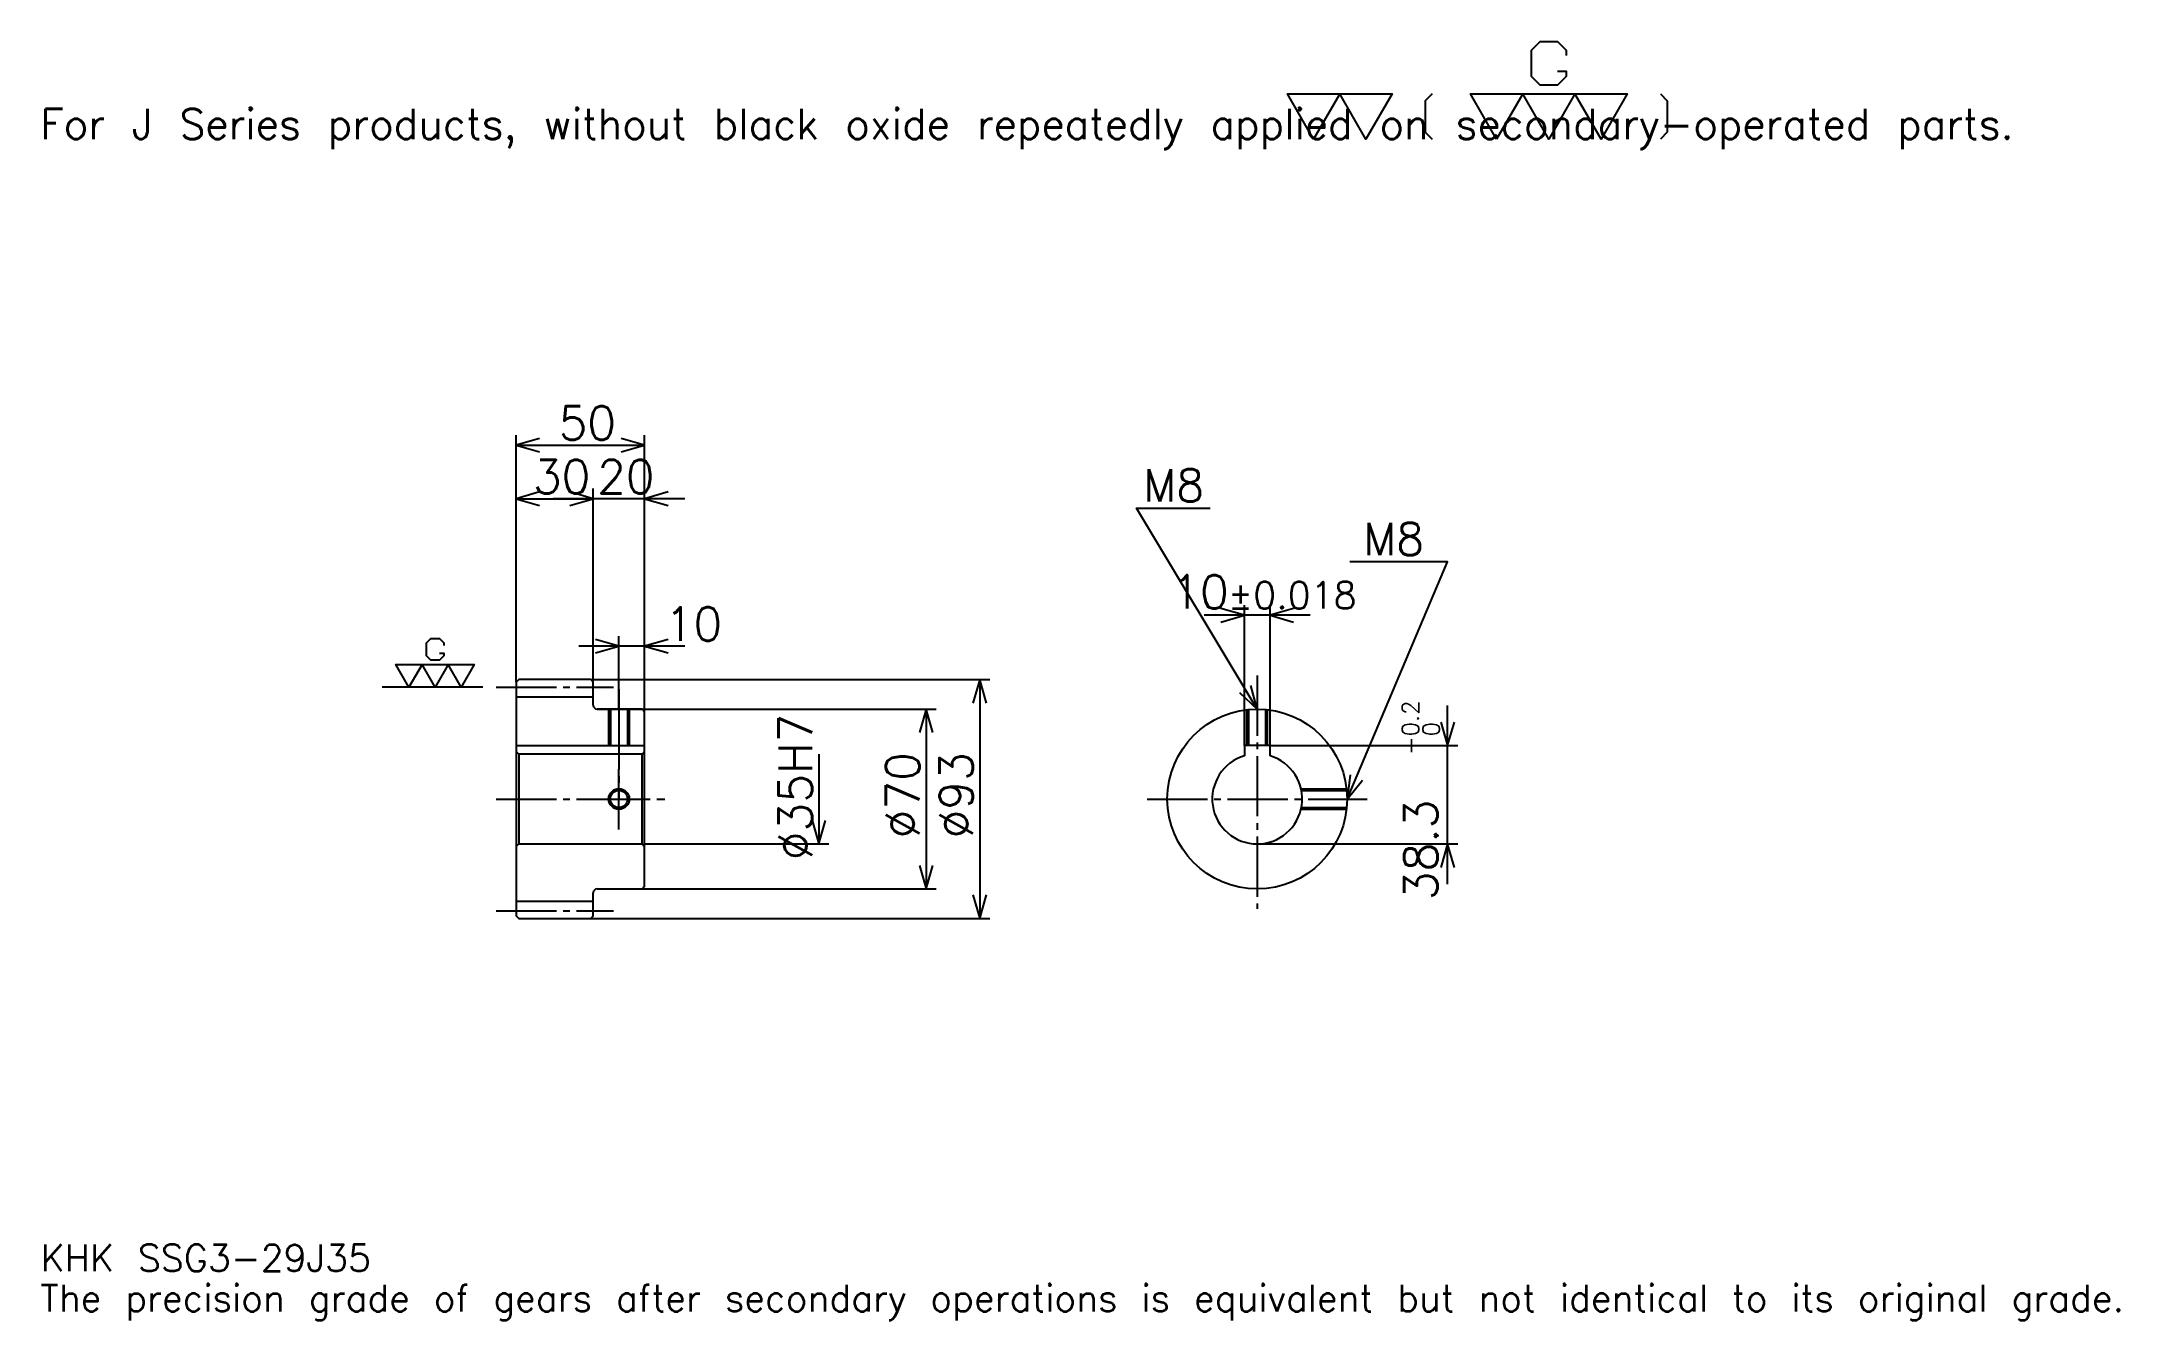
# Model space of a CAD drawing. Extents: x 27 to 835, y 10 to 508.
import ezdxf

# ---------------------------------------------------------------- set-up
doc = ezdxf.new("R2010")
doc.units = 0
doc.linetypes.add('DASHDOT', pattern=[31.304349, 23.478261, -2.608696, 2.608696, -2.608696])
doc.layers.get('0').update_dxf_attribs({"linetype": 'CONTINUOUS'})
doc.layers.add('DASHDOT', color=6, linetype='DASHDOT')
doc.styles.add('KANJI', font='TXT', dxfattribs={"bigfont": 'BIGFONT'})

msp = doc.modelspace()

# ---------------------------------------------------------------- linework, layer by layer
at = {"color": 5}
for p, q in [((211.304337, 259.108704), (211.304337, 354.32608)), ((211.304337, 350.413025), (261.304321, 350.413025)), ((261.304321, 259.108704), (261.304321, 354.32608)), ((241.304337, 259.108704), (241.304337, 333.456512)), ((211.304337, 329.543457), (241.304337, 329.543457)), ((276.956512, 329.543457), (225.652161, 329.543457)), ((520.434753, 284.130432), (479.130432, 284.130432)), ((494.782593, 233.408691), (494.782593, 288.043457)), ((504.782593, 233.408691), (504.782593, 288.043457)), ((251.304337, 259.108704), (251.304337, 276.065216)), ((276.956512, 272.152161), (235.652161, 272.152161)), ((211.304337, 258.108704), (211.304337, 259.108704)), ((240.304337, 259.108704), (261.304321, 259.108704)), ((241.304337, 258.108704), (241.304337, 259.108704)), ((251.304337, 247.608688), (251.304337, 259.108704)), ((251.304337, 247.608688), (251.304337, 259.108704)), ((261.304321, 259.108704), (395.652161, 259.108704)), ((261.304321, 246.608688), (261.304321, 259.108704)), ((391.739136, 259.108704), (391.739136, 166.108688)), ((242.804337, 247.608688), (261.304321, 247.608688)), ((261.304321, 247.608688), (374.782593, 247.608688)), ((370.869568, 247.608688), (370.869568, 177.608688)), ((573.913025, 179.456512), (573.913025, 249.060852)), ((329.130432, 230.108688), (329.130432, 195.108688)), ((504.782593, 233.408691), (577.826111, 233.408691)), ((261.304321, 195.108688), (333.043457, 195.108688)), ((499.782593, 195.108688), (577.826111, 195.108688)), ((242.804337, 177.608688), (261.304321, 177.608688)), ((261.304321, 177.608688), (374.782593, 177.608688)), ((240.304337, 166.108688), (261.304321, 166.108688)), ((261.304321, 166.108688), (395.652161, 166.108688))]:
    msp.add_line(p, q, dxfattribs=at)
at = {"color": 7}
msp.add_line((198.260864, 256.108704), (159.130432, 256.108704), dxfattribs=at)
at = {"color": 4}
for p, q in [((211.304337, 252.358688), (241.304337, 252.358688)), ((211.304337, 233.408691), (261.304321, 233.408691)), ((212.304337, 230.108688), (212.304337, 195.108688)), ((260.304321, 230.108688), (261.304321, 231.108688)), ((260.304321, 195.108688), (261.304321, 194.108688)), ((211.304337, 172.858688), (241.304337, 172.858688))]:
    msp.add_line(p, q, dxfattribs=at)
at = {"color": 7}
for points in [[(616.695679, 496.017395), (620.086975, 496.017395), (620.086975, 493.982605), (616.695679, 490.591309), (609.913025, 490.591309), (606.521729, 493.982605), (606.521729, 504.156525), (609.913025, 507.547821), (616.695679, 507.547821), (620.086975, 504.156525), (620.086975, 502.121735)], [(521.739136, 469.565216), (511.565216, 487.200012), (552.260864, 487.200012), (542.086975, 469.565216), (531.913025, 487.200012), (521.739136, 469.565216)], [(567.860901, 487.200012), (565.147827, 484.486969), (565.147827, 472.278259), (567.860901, 469.565216)], [(592.956543, 469.565216), (582.782593, 487.200012), (643.826111, 487.200012), (633.652161, 469.565216), (623.478271, 487.200012), (613.304382, 469.565216), (603.130432, 487.200012), (592.956543, 469.565216)], [(656.713013, 487.200012), (659.426086, 484.486969), (659.426086, 472.278259), (656.713013, 469.565216)], [(181.434769, 269.334778), (183.130417, 269.334778), (183.130417, 268.317383), (181.434769, 266.621735), (178.043457, 266.621735), (176.347809, 268.317383), (176.347809, 273.404358), (178.043457, 275.099976), (181.434769, 275.099976), (183.130417, 273.404358), (183.130417, 272.386963)], [(169.565201, 256.108704), (164.478241, 264.926086), (194.999985, 264.926086), (189.913025, 256.108704), (184.82608, 264.926086), (179.73912, 256.108704), (174.652161, 264.926086), (169.565201, 256.108704)]]:
    msp.add_lwpolyline(points, dxfattribs=at)
at = {"color": 5}
for points in [[(220.434769, 353.021729), (211.304337, 350.413025), (220.434769, 347.804352)], [(252.173904, 347.804352), (261.304321, 350.413025), (252.173904, 353.021729)], [(220.434769, 332.152161), (211.304337, 329.543457), (220.434769, 326.934784)], [(232.173904, 326.934784), (241.304337, 329.543457), (232.173904, 332.152161)], [(232.173904, 326.934784), (241.304337, 329.543457), (232.173904, 332.152161)], [(270.434784, 332.152161), (261.304321, 329.543457), (270.434784, 326.934784)], [(499.782593, 247.608688), (452.82608, 325.869568), (481.521729, 325.869568)], [(534.782593, 212.608688), (573.913025, 305), (535.826111, 305)], [(485.652161, 281.521729), (494.782593, 284.130432), (485.652161, 286.739136)], [(513.913025, 286.739136), (504.782593, 284.130432), (513.913025, 281.521729)], [(242.173904, 269.543457), (251.304337, 272.152161), (242.173904, 274.760864)], [(270.434784, 274.760864), (261.304321, 272.152161), (270.434784, 269.543457)], [(394.347809, 249.978256), (391.739136, 259.108704), (389.130432, 249.978256)], [(492.848083, 254.09581), (499.782593, 247.608688), (497.32196, 256.780151)], [(373.478241, 238.478256), (370.869568, 247.608688), (368.260864, 238.478256)], [(571.304321, 242.539124), (573.913025, 233.408691), (576.521729, 242.539124)], [(535.941284, 222.033524), (534.782593, 212.608688), (540.745544, 219.998779)], [(326.521729, 204.23912), (329.130432, 195.108688), (331.739136, 204.23912)], [(576.521729, 185.978256), (573.913025, 195.108688), (571.304321, 185.978256)], [(368.260864, 186.73912), (370.869568, 177.608688), (373.478241, 186.73912)], [(389.130432, 175.23912), (391.739136, 166.108688), (394.347809, 175.23912)]]:
    msp.add_lwpolyline(points, dxfattribs=at)
at = {"color": 4}
for points in [[(241.304337, 249.108688), (241.304337, 258.108704), (240.304337, 259.108704), (212.304337, 259.108704), (211.304337, 258.108704), (211.304337, 194.108688)], [(242.804337, 177.608688), (260.304321, 177.608688), (261.304321, 178.608688), (261.304321, 246.608688), (260.304321, 247.608688), (242.804337, 247.608688)], [(247.304337, 247.608688), (247.304337, 233.408691)], [(247.97934, 247.608688), (247.97934, 233.408691)], [(254.629333, 247.608688), (254.629333, 233.408691)], [(255.304337, 247.608688), (255.304337, 233.408691)], [(495.782593, 233.408691), (495.782593, 247.379364)], [(496.457581, 233.408691), (496.457581, 247.450394)], [(503.107605, 233.408691), (503.107605, 247.450394)], [(503.782593, 233.408691), (503.782593, 247.379364)], [(211.304337, 194.108688), (212.304337, 195.108688), (260.304321, 195.108688), (260.304321, 230.108688), (212.304337, 230.108688), (211.304337, 231.108688)], [(504.782593, 229.379196), (504.782593, 233.408691), (494.782593, 233.408691), (494.782593, 229.379196)], [(516.819336, 216.608688), (534.553284, 216.608688)], [(516.963806, 215.933685), (534.624329, 215.933685)], [(516.819336, 208.608688), (534.553284, 208.608688)], [(516.963806, 209.283691), (534.624329, 209.283691)], [(211.304337, 194.108688), (211.304337, 167.108688), (212.304337, 166.108688), (240.304337, 166.108688), (241.304337, 167.108688), (241.304337, 176.108688)]]:
    msp.add_lwpolyline(points, dxfattribs=at)
for centre, radius in [((499.782593, 212.608688), 35), ((251.304337, 212.608688), 3.325)]:
    msp.add_circle(centre, radius, dxfattribs=at)
at = {"color": 7}
msp.add_circle((251.304337, 212.608688), 4, dxfattribs=at)
at = {"color": 4}
for centre, radius, start, end in [((242.804337, 249.108688), 1.5, 180, 270), ((499.782593, 212.608688), 17.5, 106.601549926, 73.398450074), ((242.804337, 176.108688), 1.5, 90, 180)]:
    msp.add_arc(centre, radius, start, end, dxfattribs=at)
at = {"layer": 'DASHDOT', "color": 7}
for p, q in [((499.782593, 260.652161), (499.782593, 169.782593)), ((203.478256, 256.108704), (249.130432, 256.108704)), ((251.304337, 247.608688), (251.304337, 212.608688)), ((203.478256, 212.608688), (269.130432, 212.608688)), ((456.956512, 212.608688), (542.608704, 212.608688)), ((203.478256, 169.108688), (249.130432, 169.108688))]:
    msp.add_line(p, q, dxfattribs=at)
for points in [[(251.304337, 255.434784), (251.304337, 225.582596)], [(251.304337, 200.782608), (251.304337, 224.434769)], [(239.478241, 212.608688), (263.130432, 212.608688)]]:
    msp.add_lwpolyline(points, dxfattribs=at)

# ---------------------------------------------------------------- texts
at = {"color": 7, "style": 'KANJI'}
for s, height, p in [('For J Series products, without black oxide repeatedly applied on secondary-operated parts.', 11.73913, (26.086956, 469.565216)), ('50', 13.043478, (227.82608, 352.5)), ('30', 13.043478, (217.82608, 331.630432)), ('20', 13.043478, (242.82608, 331.630432)), ('M8', 12.52174, (455.434753, 328.478271)), ('M8', 12.52174, (541.043457, 307.608704)), ('10', 13.043478, (466.336548, 286.739136)), ('%%p0.018', 10.434783, (488.378418, 286.739136)), ('10', 13.043478, (269.130432, 274.239136)), ('KHK SSG3-29J35', 10.434783, (26.086956, 28.695652)), ('The precision grade of gears after secondary operations is equivalent but not identical to its original grade.', 10.434783, (26.086956, 13.043478))]:
    msp.add_text(s, height=height, dxfattribs=at).set_placement(p)
for s, height, p in [('%%c35H7', 13.043478, (326.521729, 188.804337)), ('0.2', 6.521739, (562.695679, 236.998749)), ('+', 6.521739, (562.695679, 229.694397)), ('0', 6.521739, (570.782593, 236.998749)), ('%%c70', 13.043478, (368.260864, 197.282593)), ('%%c93', 13.043478, (389.130432, 197.282593)), ('38.3', 13.043478, (570, 173.237061))]:
    msp.add_text(s, height=height, rotation=90, dxfattribs=at).set_placement(p)

doc.saveas('drawing.dxf')
